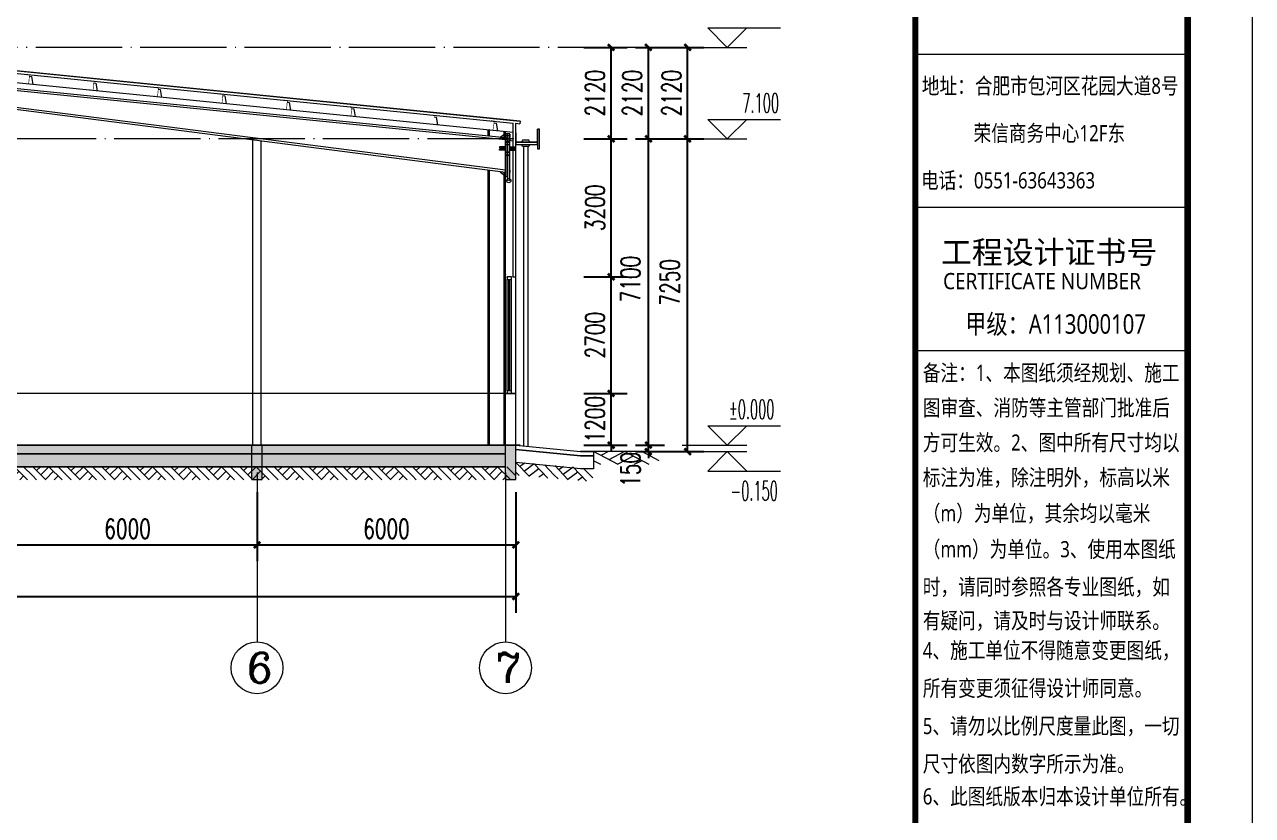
# Model space of a CAD drawing. Header units: inches. Extents: x -3733042 to -3450527, y 579159 to 997713.
# Drawn here: x -3478988 to -3450527, y 624994 to 643325 of the extents above; entities that cross this region are included whole.
import ezdxf
from ezdxf.enums import TextEntityAlignment as Align

# ---------------------------------------------------------------- set-up
doc = ezdxf.new("R2010")
doc.units = ezdxf.units.IN
doc.header["$LTSCALE"] = 1000
doc.header["$MEASUREMENT"] = 0
doc.linetypes.add('DOTE', pattern=[2.42, 2, -0.2, 0.02, -0.2])
doc.layers.get('0').update_dxf_attribs({"lineweight": 18})
for name, color, linetype, lineweight in [('0-TK', 4, 'Continuous', 18), ('114', 2, 'Continuous', 18), ('14', 2, 'Continuous', 18), ('AXIS', 30, 'Continuous', 18), ('AXIS_TEXT', 7, 'Continuous', 18), ('DIM_ELEV', 3, 'Continuous', 18), ('DOTE', 14, 'DOTE', 18), ('PUB_DIM', 3, 'Continuous', 18), ('PUB_HATCH', 8, 'Continuous', 18), ('PUB_TEXT', 7, 'Continuous', 18), ('PUB_TITLE', 153, 'Continuous', 18), ('SURFACE', 255, 'Continuous', 18), ('WALL', 6, 'Continuous', 18), ('WINDOW', 4, 'Continuous', 18), ('地漏雨水管', 41, 'Continuous', 18), ('填充', 8, 'Continuous', 18), ('墙线__粗线', 7, 'Continuous', 18), ('柱子', 3, 'Continuous', 18)]:
    doc.layers.add(name, color=color, linetype=linetype, lineweight=lineweight)
doc.styles.add('-黑体', font='', dxfattribs={"width": 0.7})
doc.styles.add('_TCH_AXIS', font='complex.shx', dxfattribs={"bigfont": 'gbcbig.shx'})
doc.styles.add('_TCH_DIM', font='simplex.shx', dxfattribs={"width": 0.7, "bigfont": 'gbcbig.shx'})
doc.styles.add('_TCH_DIM_T3', font='simplex.shx', dxfattribs={"width": 0.705882, "bigfont": 'gbcbig.shx'})
doc.styles.add('COMPLEX', font='complex.shx')
doc.styles.get('-黑体').set_extended_font_data('微软雅黑')
doc.dimstyles.new('_TCH_ARCH&&150', dxfattribs={"dimtxt": 446.25, "dimasz": 150, "dimexe": 375, "dimexo": 450, "dimgap": 150, "dimtad": 1, "dimdec": 0, "dimzin": 0, "dimdsep": 46, "dimtxsty": '_TCH_DIM_T3', "dimblk": 'ARCHTICK', "dimcen": 0.09, "dimdle": 300, "dimclrt": 7, "dimazin": 2, "dimtfac": 1, "dimtdec": 0, "dimtix": 1, "dimtmove": 2, "dimatfit": 3, "dimfxl": 1, "dimtolj": 1, "dimarcsym": 0})

# ---------------------------------------------------------------- blocks, each defined once
blk = doc.blocks.new('_ArchTick_2')
at = {"color": 0, "linetype": 'ByBlock'}
blk.add_lwpolyline([(-0.5, -0.5, 0.4, 0.4, 0), (0.5, 0.5, 0.4, 0.4, 0)], format="xyseb", dxfattribs=at)
blk = doc.blocks.new('*X181')
at = {"layer": 'PUB_DIM', "color": 0, "lineweight": -2}
for p, q in [((-3464826, 642796), (-3464154, 642796)), ((-3464529, 640676), (-3464529, 642796)), ((-3464826, 640676), (-3464154, 640676))]:
    blk.add_line(p, q, dxfattribs=at)
at = {"layer": 'PUB_DIM', "color": 0, "lineweight": -2, "xscale": 150, "yscale": 150, "zscale": 150}
for p, rotation in [((-3464529, 642796), 90), ((-3464529, 640676), 270)]:
    blk.add_blockref('_ArchTick_2', p, dxfattribs=dict(at, rotation=rotation))
at = {"layer": 'PUB_DIM', "color": 7, "insert": (-3464902, 641736), "char_height": 446.2, "width": 1530, "attachment_point": 5, "rotation": 90, "style": '_TCH_DIM_T3'}
blk.add_mtext('2120', dxfattribs=at)
blk = doc.blocks.new('_ARCHTICK')
at = {"color": 0, "linetype": 'ByBlock', "const_width": 0.4}
blk.add_lwpolyline([(-0.5, -0.5), (0.5, 0.5)], dxfattribs=at)
blk = doc.blocks.new('*X182')
at = {"layer": 'PUB_DIM', "color": 0, "lineweight": -2}
for p, q in [((-3464826, 640676), (-3464154, 640676)), ((-3464529, 633576), (-3464529, 640676)), ((-3464826, 633576), (-3464154, 633576))]:
    blk.add_line(p, q, dxfattribs=at)
at = {"layer": 'PUB_DIM', "color": 0, "lineweight": -2, "xscale": 150, "yscale": 150, "zscale": 150}
for p, rotation in [((-3464529, 640676), 90), ((-3464529, 633576), 270)]:
    blk.add_blockref('_ArchTick_2', p, dxfattribs=dict(at, rotation=rotation))
at = {"layer": 'PUB_DIM', "color": 7, "insert": (-3464942, 637426), "char_height": 446.2, "width": 1530, "attachment_point": 5, "rotation": 90, "style": '_TCH_DIM_T3'}
blk.add_mtext('7100', dxfattribs=at)
blk = doc.blocks.new('*X183')
at = {"layer": 'PUB_DIM', "color": 0, "lineweight": -2}
for p, q in [((-3464826, 633576), (-3464154, 633576)), ((-3464529, 633576), (-3464529, 633726)), ((-3464529, 633426), (-3464529, 633576)), ((-3464826, 633426), (-3464154, 633426)), ((-3464529, 633426), (-3464529, 633276))]:
    blk.add_line(p, q, dxfattribs=at)
at = {"layer": 'PUB_DIM', "color": 0, "lineweight": -2, "xscale": 150, "yscale": 150, "zscale": 150}
for p, rotation in [((-3464529, 633576), 270), ((-3464529, 633426), 90)]:
    blk.add_blockref('_ArchTick_2', p, dxfattribs=dict(at, rotation=rotation))
at = {"layer": 'PUB_DIM', "color": 7, "insert": (-3464942, 633014), "char_height": 446.2, "width": 1035, "attachment_point": 5, "rotation": 90, "style": '_TCH_DIM_T3'}
blk.add_mtext('150', dxfattribs=at)
blk = doc.blocks.new('*X184')
at = {"layer": 'PUB_DIM', "color": 0, "lineweight": -2}
for p, q in [((-3464504, 640676), (-3463244, 640676)), ((-3463619, 633426), (-3463619, 640676)), ((-3464504, 633426), (-3463244, 633426))]:
    blk.add_line(p, q, dxfattribs=at)
at = {"layer": 'PUB_DIM', "color": 0, "lineweight": -2, "xscale": 150, "yscale": 150, "zscale": 150}
for p, rotation in [((-3463619, 640676), 90), ((-3463619, 633426), 270)]:
    blk.add_blockref('_ArchTick_2', p, dxfattribs=dict(at, rotation=rotation))
at = {"layer": 'PUB_DIM', "color": 7, "insert": (-3464032, 637351), "char_height": 446.2, "width": 1620, "attachment_point": 5, "rotation": 90, "style": '_TCH_DIM_T3'}
blk.add_mtext('7250', dxfattribs=at)
blk = doc.blocks.new('*X185')
at = {"layer": 'PUB_DIM', "color": 0, "lineweight": -2}
for p, q in [((-3464504, 642796), (-3463244, 642796)), ((-3463619, 640676), (-3463619, 642796)), ((-3464504, 640676), (-3463244, 640676))]:
    blk.add_line(p, q, dxfattribs=at)
at = {"layer": 'PUB_DIM', "color": 0, "lineweight": -2, "xscale": 150, "yscale": 150, "zscale": 150}
for p, rotation in [((-3463619, 642796), 90), ((-3463619, 640676), 270)]:
    blk.add_blockref('_ArchTick_2', p, dxfattribs=dict(at, rotation=rotation))
at = {"layer": 'PUB_DIM', "color": 7, "insert": (-3463992, 641736), "char_height": 446.2, "width": 1530, "attachment_point": 5, "rotation": 90, "style": '_TCH_DIM_T3'}
blk.add_mtext('2120', dxfattribs=at)
blk = doc.blocks.new('*X190')
at = {"layer": 'PUB_DIM', "color": 0, "lineweight": -2}
for p, q in [((-3466022, 634776), (-3465017, 634776)), ((-3465392, 634776), (-3465392, 634926)), ((-3465392, 633576), (-3465392, 634776)), ((-3466022, 633576), (-3465017, 633576)), ((-3465392, 633576), (-3465392, 633426))]:
    blk.add_line(p, q, dxfattribs=at)
at = {"layer": 'PUB_DIM', "color": 0, "lineweight": -2, "xscale": 150, "yscale": 150, "zscale": 150}
for p, rotation in [((-3465392, 634776), 270), ((-3465392, 633576), 90)]:
    blk.add_blockref('_ArchTick_2', p, dxfattribs=dict(at, rotation=rotation))
at = {"layer": 'PUB_DIM', "color": 7, "insert": (-3465766, 634176), "char_height": 446.2, "width": 1530, "attachment_point": 5, "rotation": 90, "style": '_TCH_DIM_T3'}
blk.add_mtext('1200', dxfattribs=at)
blk = doc.blocks.new('*X191')
at = {"layer": 'PUB_DIM', "color": 0, "lineweight": -2}
for p, q in [((-3466022, 637476), (-3465017, 637476)), ((-3465392, 634776), (-3465392, 637476)), ((-3466022, 634776), (-3465017, 634776))]:
    blk.add_line(p, q, dxfattribs=at)
at = {"layer": 'PUB_DIM', "color": 0, "lineweight": -2, "xscale": 150, "yscale": 150, "zscale": 150}
for p, rotation in [((-3465392, 637476), 90), ((-3465392, 634776), 270)]:
    blk.add_blockref('_ArchTick_2', p, dxfattribs=dict(at, rotation=rotation))
at = {"layer": 'PUB_DIM', "color": 7, "insert": (-3465766, 636126), "char_height": 446.2, "width": 1665, "attachment_point": 5, "rotation": 90, "style": '_TCH_DIM_T3'}
blk.add_mtext('2700', dxfattribs=at)
blk = doc.blocks.new('*X192')
at = {"layer": 'PUB_DIM', "color": 0, "lineweight": -2}
for p, q in [((-3466022, 640676), (-3465017, 640676)), ((-3465392, 637476), (-3465392, 640676)), ((-3466022, 637476), (-3465017, 637476))]:
    blk.add_line(p, q, dxfattribs=at)
at = {"layer": 'PUB_DIM', "color": 0, "lineweight": -2, "xscale": 150, "yscale": 150, "zscale": 150}
for p, rotation in [((-3465392, 640676), 90), ((-3465392, 637476), 270)]:
    blk.add_blockref('_ArchTick_2', p, dxfattribs=dict(at, rotation=rotation))
at = {"layer": 'PUB_DIM', "color": 7, "insert": (-3465766, 639076), "char_height": 446.2, "width": 1620, "attachment_point": 5, "rotation": 90, "style": '_TCH_DIM_T3'}
blk.add_mtext('3200', dxfattribs=at)
blk = doc.blocks.new('*X193')
at = {"layer": 'PUB_DIM', "color": 0, "lineweight": -2}
for p, q in [((-3466022, 642796), (-3465017, 642796)), ((-3465392, 640676), (-3465392, 642796)), ((-3466022, 640676), (-3465017, 640676))]:
    blk.add_line(p, q, dxfattribs=at)
at = {"layer": 'PUB_DIM', "color": 0, "lineweight": -2, "xscale": 150, "yscale": 150, "zscale": 150}
for p, rotation in [((-3465392, 642796), 90), ((-3465392, 640676), 270)]:
    blk.add_blockref('_ArchTick_2', p, dxfattribs=dict(at, rotation=rotation))
at = {"layer": 'PUB_DIM', "color": 7, "insert": (-3465766, 641736), "char_height": 446.2, "width": 1530, "attachment_point": 5, "rotation": 90, "style": '_TCH_DIM_T3'}
blk.add_mtext('2120', dxfattribs=at)
blk = doc.blocks.new('*X203')
at = {"layer": 'AXIS', "color": 0, "lineweight": -2}
for p, q in [((-3479600, 632489), (-3479600, 630891)), ((-3473600, 632489), (-3473600, 630891)), ((-3479600, 631266), (-3473600, 631266))]:
    blk.add_line(p, q, dxfattribs=at)
at = {"layer": 'AXIS', "color": 0, "lineweight": -2, "xscale": 150, "yscale": 150, "zscale": 150, "rotation": 180}
blk.add_blockref('_ArchTick_2', (-3479600, 631266), dxfattribs=at)
at = {"layer": 'AXIS', "color": 0, "lineweight": -2, "xscale": 150, "yscale": 150, "zscale": 150}
blk.add_blockref('_ArchTick_2', (-3473600, 631266), dxfattribs=at)
at = {"layer": 'AXIS', "color": 7, "insert": (-3476600, 631639), "char_height": 446.2, "width": 1665, "attachment_point": 5, "style": '_TCH_DIM_T3'}
blk.add_mtext('6000', dxfattribs=at)
blk = doc.blocks.new('*X204')
at = {"layer": 'AXIS', "color": 0, "lineweight": -2}
for p, q in [((-3473600, 632489), (-3473600, 630891)), ((-3467600, 632489), (-3467600, 630891)), ((-3473600, 631266), (-3467600, 631266))]:
    blk.add_line(p, q, dxfattribs=at)
at = {"layer": 'AXIS', "color": 0, "lineweight": -2, "xscale": 150, "yscale": 150, "zscale": 150, "rotation": 180}
blk.add_blockref('_ArchTick_2', (-3473600, 631266), dxfattribs=at)
at = {"layer": 'AXIS', "color": 0, "lineweight": -2, "xscale": 150, "yscale": 150, "zscale": 150}
blk.add_blockref('_ArchTick_2', (-3467600, 631266), dxfattribs=at)
at = {"layer": 'AXIS', "color": 7, "insert": (-3470600, 631639), "char_height": 446.2, "width": 1665, "attachment_point": 5, "style": '_TCH_DIM_T3'}
blk.add_mtext('6000', dxfattribs=at)
blk = doc.blocks.new('*X205')
at = {"layer": 'AXIS', "color": 0, "lineweight": -2}
for p, q in [((-3503600, 632489), (-3503600, 629691)), ((-3467600, 632489), (-3467600, 629691)), ((-3503600, 630066), (-3467600, 630066))]:
    blk.add_line(p, q, dxfattribs=at)
at = {"layer": 'AXIS', "color": 0, "lineweight": -2, "xscale": 150, "yscale": 150, "zscale": 150, "rotation": 180}
blk.add_blockref('_ArchTick_2', (-3503600, 630066), dxfattribs=at)
at = {"layer": 'AXIS', "color": 0, "lineweight": -2, "xscale": 150, "yscale": 150, "zscale": 150}
blk.add_blockref('_ArchTick_2', (-3467600, 630066), dxfattribs=at)
at = {"layer": 'AXIS', "color": 7, "insert": (-3485600, 630439), "char_height": 446.2, "width": 2070, "attachment_point": 5, "style": '_TCH_DIM_T3'}
blk.add_mtext('36000', dxfattribs=at)
blk = doc.blocks.new('_AXISO')
blk.add_circle((0, 0), 0.5)
at = {"layer": 'AXIS_TEXT', "style": 'COMPLEX', "width": 1.04167}
blk.add_attdef('A', (-0.25, -0.28), '', height=0.56, dxfattribs=at)
blk = doc.blocks.new('$LinePat$素土夯实')
at = {"color": 0}
for p, q in [((0, -210), (210, 0)), ((120, -300), (420, 0)), ((420, 0), (608, -188)), ((495, -300), (795, 0)), ((615, 0), (705, -90)), ((315, -105), (502, -293)), ((210, -210), (300, -300)), ((705, -300), (795, -210))]:
    blk.add_line(p, q, dxfattribs=at)

msp = doc.modelspace()

# ---------------------------------------------------------------- hatches: boundary and pattern name
at = {"layer": 'PUB_HATCH'}
h = msp.add_hatch(dxfattribs=at)
h.set_pattern_fill('SACNCR', color=256, scale=100, style=0)
h.paths.add_polyline_path([(-3467839.5, 633576.1), (-3503359.5, 633576.1), (-3503359.5, 633376.1), (-3467839.5, 633376.1)], flags=0)
for points in [[(-3473480.1, 632777.2), (-3473480.1, 633576.1), (-3473720.1, 633576.1), (-3473720.1, 632777.2)], [(-3467600.7, 632777.2), (-3467600.7, 633576.1), (-3467840.7, 633576.1), (-3467840.7, 632777.2)]]:
    msp.add_hatch(color=256, dxfattribs=at).paths.add_polyline_path(points, flags=0)
h = msp.add_hatch(dxfattribs=at)
h.set_pattern_fill('砂石碎砖', color=256, style=0, pattern_type=0)
h.set_pattern_definition([(50, (0, 0), (-186.34971, 695.46659), [75, -825]), (355, (0, 0), (267.26018, 716.67073), [60, -660]), (100.4514, (59.8, -5.2), (-786.41672, 437.6628), [63.74019, -701.14211]), (46.1842, (0, 200), (-209.48093, 1059.48937), [112.5, -1237.5]), (96.6356, (88.9, 186.2), (-1133.32098, 733.54178), [95.6103, -1051.713]), (351.1842, (0, 200), (934.66195, 974.1186), [90, -990]), (21, (100, 150), (174.18377, 698.61292), [75, -825]), (326, (100, 150), (581.19988, 497.24404), [60, -660]), (71.4514, (149.74, 116.45), (-475.63243, 764.0509), [63.74019, -701.14211])])
h.paths.add_polyline_path([(-3467839.5, 633376.1), (-3503359.5, 633376.1), (-3503359.5, 633076.1), (-3467839.5, 633076.1)], flags=0)

# ---------------------------------------------------------------- linework, layer by layer
for p, q in [((-3478875.8, 642125.2), (-3478829.2, 642118.7)), ((-3478829.2, 642118.7), (-3478799.5, 641935.6)), ((-3477382.6, 641975.8), (-3477336, 641969.2)), ((-3477336, 641969.2), (-3477306.4, 641786.2)), ((-3475888.2, 641826.4), (-3475841.6, 641819.8)), ((-3475841.6, 641819.8), (-3475812, 641636.7)), ((-3474393.8, 641676.9), (-3474347.2, 641670.3)), ((-3474347.2, 641670.3), (-3474317.5, 641487.3)), ((-3472899.4, 641527.5), (-3472852.8, 641520.9)), ((-3472852.8, 641520.9), (-3472823.1, 641337.8)), ((-3471404.9, 641378), (-3471358.3, 641371.5)), ((-3471358.3, 641371.5), (-3471328.7, 641188.4)), ((-3469490.9, 641187.1), (-3469444.3, 641180.5)), ((-3469444.3, 641180.5), (-3469414.7, 640997.4)), ((-3468104.8, 641048.9), (-3468058.2, 641042.3)), ((-3468058.2, 641042.3), (-3468028.5, 640859.3))]:
    msp.add_line(p, q)
for points in [[(-3478948.7, 642151.9, 14, 14, 0), (-3478946.7, 642171.8, 14, 14, 0), (-3478872, 642164.4, 14, 14, 0), (-3478893.9, 641945.5, 14, 14, 0), (-3478968.6, 641952.9, 14, 14, 0), (-3478966.6, 641972.8, 14, 14, 0)], [(-3477455.5, 642002.5, 14, 14, 0), (-3477453.5, 642022.4, 14, 14, 0), (-3477378.9, 642014.9, 14, 14, 0), (-3477400.8, 641796, 14, 14, 0), (-3477475.4, 641803.5, 14, 14, 0), (-3477473.4, 641823.4, 14, 14, 0)], [(-3475961.1, 641853.1, 14, 14, 0), (-3475959.1, 641873, 14, 14, 0), (-3475884.5, 641865.5, 14, 14, 0), (-3475906.4, 641646.6, 14, 14, 0), (-3475981, 641654.1, 14, 14, 0), (-3475979, 641674, 14, 14, 0)], [(-3474466.7, 641703.6, 14, 14, 0), (-3474464.7, 641723.5, 14, 14, 0), (-3474390, 641716.1, 14, 14, 0), (-3474411.9, 641497.2, 14, 14, 0), (-3474486.6, 641504.6, 14, 14, 0), (-3474484.6, 641524.5, 14, 14, 0)], [(-3472972.2, 641554.2, 14, 14, 0), (-3472970.3, 641574.1, 14, 14, 0), (-3472895.6, 641566.6, 14, 14, 0), (-3472917.5, 641347.7, 14, 14, 0), (-3472992.1, 641355.2, 14, 14, 0), (-3472990.2, 641375.1, 14, 14, 0)], [(-3471477.8, 641404.7, 14, 14, 0), (-3471475.8, 641424.6, 14, 14, 0), (-3471401.2, 641417.2, 14, 14, 0), (-3471423.1, 641198.3, 14, 14, 0), (-3471497.7, 641205.7, 14, 14, 0), (-3471495.7, 641225.6, 14, 14, 0)], [(-3468176.2, 641078.5, 14, 14, 0), (-3468173.2, 641098.3, 14, 14, 0), (-3468099, 641087.1, 14, 14, 0), (-3468131.8, 640869.6, 14, 14, 0), (-3468205.9, 640880.7, 14, 14, 0), (-3468203, 640900.5, 14, 14, 0)], [(-3467680.7, 637526.1, 14, 14, 0), (-3467660.7, 637526.1, 14, 14, 0), (-3467660.7, 637476.1, 14, 14, 0), (-3467840.7, 637476.1, 14, 14, 0), (-3467840.7, 637526.1, 14, 14, 0), (-3467820.7, 637526.1, 14, 14, 0)]]:
    msp.add_lwpolyline(points, format="xyseb")
at = {"layer": '0-TK'}
for p, q in [((-3458341, 642639), (-3452026.8, 642639)), ((-3458341, 639093.8), (-3452026.8, 639093.8)), ((-3458341, 639093.8), (-3452026.8, 639093.8)), ((-3458341, 635767.3), (-3452026.8, 635767.3))]:
    msp.add_line(p, q, dxfattribs=at)
msp.add_lwpolyline([(-3458341, 594512.6, 144, 144, 0), (-3458341, 654512.6, 144, 144, 0)], format="xyseb", dxfattribs=at)
at = {"layer": '114', "color": 1}
for points in [[(-3467740.7, 640749.6, 35, 35, 0), (-3467840.7, 640749.6, 35, 35, 0)], [(-3467740.7, 640609.5, 35, 35, 0), (-3467840.7, 640609.5, 35, 35, 0)], [(-3467740.7, 640593.6, 35, 35, 0), (-3467840.7, 640593.6, 35, 35, 0)], [(-3467740.7, 640539.5, 35, 35, 0), (-3467840.7, 640539.5, 35, 35, 0)], [(-3467740.7, 640366.3, 35, 35, 0), (-3467840.7, 640366.3, 35, 35, 0)], [(-3467740.7, 640296.3, 35, 35, 0), (-3467840.7, 640296.3, 35, 35, 0)]]:
    msp.add_lwpolyline(points, format="xyseb", dxfattribs=at)
at = {"layer": '14'}
for p, q in [((-3467840.7, 640789.6), (-3467965.6, 640710.8)), ((-3467965.6, 640710.8), (-3467860.7, 640705.6)), ((-3467860.7, 640705.6), (-3467840.7, 640724.6)), ((-3467840.7, 640793.7), (-3467840.7, 639807)), ((-3467790.7, 640793.7), (-3467840.7, 640793.7)), ((-3467840.7, 640724.6), (-3467840.7, 640789.6)), ((-3467790.7, 639807), (-3467790.7, 640793.7)), ((-3467790.7, 640793.7), (-3467790.7, 639707)), ((-3467740.7, 640793.7), (-3467790.7, 640793.7)), ((-3467740.7, 639707), (-3467740.7, 640793.7)), ((-3467740.7, 640784.6), (-3467740.7, 640719.6)), ((-3467740.7, 640699.6), (-3467740.7, 640649.5)), ((-3467975.7, 640494.5), (-3467975.7, 640469.5)), ((-3467840.7, 640494.5), (-3467975.7, 640494.5)), ((-3467975.7, 640469.5), (-3467840.7, 640469.5)), ((-3467975.7, 640436.3), (-3467840.7, 640436.3)), ((-3467975.7, 640411.3), (-3467975.7, 640436.3)), ((-3467840.7, 640411.3), (-3467975.7, 640411.3)), ((-3467840.7, 640469.5), (-3467840.7, 640494.5)), ((-3467840.7, 640436.3), (-3467840.7, 640411.3)), ((-3467740.7, 640469.5), (-3467740.7, 640494.5)), ((-3467740.7, 640494.5), (-3467605.7, 640494.5)), ((-3467740.7, 640469.5), (-3467740.7, 640494.5)), ((-3467605.7, 640469.5), (-3467740.7, 640469.5)), ((-3467740.7, 640436.3), (-3467740.7, 640411.3)), ((-3467605.7, 640436.3), (-3467740.7, 640436.3)), ((-3467740.7, 640411.3), (-3467605.7, 640411.3)), ((-3467605.7, 640494.5), (-3467605.7, 640469.5)), ((-3467860.6, 639898.9), (-3467965.2, 639908.6)), ((-3467965.2, 639908.6), (-3467840.7, 639812)), ((-3467840.7, 639877), (-3467860.6, 639898.9)), ((-3467840.7, 639812), (-3467840.7, 639877)), ((-3467740.7, 639947.1), (-3467740.7, 639897.1)), ((-3467840.7, 639807), (-3467790.7, 639807))]:
    msp.add_line(p, q, dxfattribs=at)
msp.add_lwpolyline([(-3467790.7, 639707, 22.5, 22.5, 0), (-3467740.7, 639707, 22.5, 22.5, 0)], format="xyseb", dxfattribs=at)
at = {"layer": 'AXIS'}
for p, q in [((-3473600.1, 632939.3), (-3473600.1, 629015.9)), ((-3467840.1, 632939.3), (-3467840.1, 629015.9))]:
    msp.add_line(p, q, dxfattribs=at)
at = {"layer": 'DIM_ELEV'}
for p, q in [((-3462699.1, 642796.2), (-3463149.1, 643246.2)), ((-3463149.1, 643246.2), (-3461464.9, 643246.2)), ((-3462699.1, 642796.2), (-3462249.1, 643246.2)), ((-3463749.1, 642796.2), (-3462249.1, 642796.2)), ((-3462699.1, 640676.1), (-3463149.1, 641126.1)), ((-3463149.1, 641126.1), (-3461464.9, 641126.1)), ((-3462699.1, 640676.1), (-3462249.1, 641126.1)), ((-3463749.1, 640676.1), (-3462249.1, 640676.1)), ((-3462699.1, 633576.1), (-3463149.1, 634026.1)), ((-3463149.1, 634026.1), (-3461464.9, 634026.1)), ((-3462699.1, 633576.1), (-3462249.1, 634026.1)), ((-3463749.1, 633576.1), (-3462249.1, 633576.1)), ((-3463749.1, 633426.1), (-3462249.1, 633426.1)), ((-3462699.1, 633426.1), (-3463149.1, 632976.1)), ((-3462699.1, 633426.1), (-3462249.1, 632976.1)), ((-3463149.1, 632976.1), (-3461464.9, 632976.1))]:
    msp.add_line(p, q, dxfattribs=at)
at = {"layer": 'DOTE'}
for p, q in [((-3464628.4, 642796.2), (-3508096.2, 642796.2)), ((-3464628.4, 642796.2), (-3508096.2, 642796.2)), ((-3467650.8, 640676.1), (-3508096.2, 640676.1)), ((-3467504.2, 633576.1), (-3508096.2, 633576.1))]:
    msp.add_line(p, q, dxfattribs=at)
at = {"layer": 'PUB_TITLE'}
msp.add_lwpolyline([(-3561976.8, 593012.6), (-3450526.8, 593012.6), (-3450526.8, 656012.6), (-3561976.8, 656012.6)], close=True, dxfattribs=at)
msp.add_lwpolyline([(-3558226.8, 594512.6, 150, 150, 0), (-3452026.8, 594512.6, 150, 150, 0), (-3452026.8, 654512.6, 150, 150, 0), (-3558226.8, 654512.6, 150, 150, 0)], format="xyseb", close=True, dxfattribs=at)
at = {"layer": 'SURFACE'}
for p, q in [((-3468240.7, 640740.2), (-3468240.7, 640880)), ((-3468210.7, 640737.2), (-3468210.7, 640877)), ((-3467870.7, 640703.2), (-3467870.7, 640843)), ((-3467840.7, 637816.1), (-3467840.7, 640840)), ((-3473700.1, 633576.1), (-3473700.1, 640648.6)), ((-3473500.1, 633576.1), (-3473500.1, 640622.9)), ((-3468240.7, 637816.1), (-3468240.7, 639954.1)), ((-3468210.7, 637816.1), (-3468210.7, 639949.8)), ((-3467870.7, 637816.1), (-3467870.7, 639901)), ((-3468240.7, 633576.1), (-3468240.7, 637816.1)), ((-3468210.7, 633576.1), (-3468210.7, 637816.1)), ((-3467870.7, 633576.1), (-3467870.7, 637816.1)), ((-3467840.7, 633576.1), (-3467840.7, 637816.1)), ((-3473700.1, 633576.1), (-3473500.1, 633576.1))]:
    msp.add_line(p, q, dxfattribs=at)
for points in [[(-3467499.5, 641087.2), (-3485599.5, 642897.2), (-3503699.5, 641087.2)], [(-3467659.5, 640822), (-3485599.5, 642616), (-3503539.5, 640822)], [(-3467600.7, 634776.1), (-3467600.7, 637476.1)], [(-3464281.7, 633426.1), (-3466099.5, 633426.1)]]:
    msp.add_lwpolyline(points, dxfattribs=at)
msp.add_lwpolyline([(-3485800.1, 633576.1), (-3467600.7, 633576.1), (-3467600.7, 634776.1), (-3485800.1, 634776.1)], close=True, dxfattribs=at)
at = {"layer": 'WALL'}
for p, q in [((-3485599.5, 642897.2), (-3467659.5, 641103.2)), ((-3485599.5, 642836.9), (-3467660.7, 641043)), ((-3467660.7, 641103.2), (-3467500.7, 641087.2)), ((-3467660.7, 637476.1), (-3467660.7, 641043)), ((-3467600.7, 637476.1), (-3467600.7, 641036.9)), ((-3467600.7, 641036.9), (-3467506.7, 641027.4)), ((-3467500.7, 641087.2), (-3467506.7, 641027.4)), ((-3467660.7, 637476.1), (-3467600.7, 637476.1)), ((-3467840.7, 633576.1), (-3467840.7, 634776.1)), ((-3467840.7, 634776.1), (-3467600.7, 634776.1)), ((-3467600.7, 633576.1), (-3467600.7, 634776.1)), ((-3491359.5, 633576.1), (-3467839.5, 633576.1)), ((-3473720.1, 632777.2), (-3473720.1, 633576.1)), ((-3473720.1, 633576.1), (-3473480.1, 633576.1)), ((-3473480.1, 632777.2), (-3473480.1, 633576.1)), ((-3467840.7, 632777.2), (-3467840.7, 633576.1)), ((-3467840.7, 633576.1), (-3467600.7, 633576.1)), ((-3467600.7, 632777.2), (-3467600.7, 633576.1)), ((-3473720.1, 632777.2), (-3473480.1, 632777.2)), ((-3467840.7, 632777.2), (-3467600.7, 632777.2))]:
    msp.add_line(p, q, dxfattribs=at)
for points in [[(-3467600.7, 640816), (-3467600.7, 640597.2), (-3467100.7, 640597.2), (-3467100.7, 640897.2)], [(-3467839.5, 633376.1), (-3503359.5, 633376.1)], [(-3467839.5, 633076.1), (-3503359.5, 633076.1)]]:
    msp.add_lwpolyline(points, dxfattribs=at)
for points in [[(-3467100.7, 640897.2), (-3467100.7, 640447.2), (-3467050.7, 640447.2), (-3467050.7, 640897.2)], [(-3467100.7, 640597.2), (-3467600.7, 640597.2), (-3467600.7, 640547.2), (-3467100.7, 640547.2)], [(-3467839.5, 633576.1), (-3503359.5, 633576.1), (-3503359.5, 633376.1), (-3467839.5, 633376.1)], [(-3465799.5, 633326.1), (-3466099.5, 633326.1), (-3467599.5, 633476.1), (-3467599.5, 633576.1), (-3466099.5, 633426.1), (-3465799.5, 633426.1)], [(-3467839.5, 633376.1), (-3503359.5, 633376.1), (-3503359.5, 633076.1), (-3467839.5, 633076.1)], [(-3467599.5, 633476.1), (-3466099.5, 633326.1), (-3465799.5, 633326.1), (-3465799.5, 633026.1), (-3466099.5, 633026.1), (-3467599.5, 633176.1)]]:
    msp.add_lwpolyline(points, close=True, dxfattribs=at)
at = {"layer": 'WINDOW'}
for p, q in [((-3467800.7, 634836.1), (-3467800.7, 637416.1)), ((-3467760.7, 634836.1), (-3467760.7, 637416.1)), ((-3467740.7, 634836.1), (-3467740.7, 637416.1)), ((-3467700.7, 634836.1), (-3467700.7, 637416.1))]:
    msp.add_line(p, q, dxfattribs=at)
for points in [[(-3467700.7, 637416.1), (-3467700.7, 637476.1), (-3467800.7, 637476.1), (-3467800.7, 637416.1)], [(-3467700.7, 634776.1), (-3467700.7, 634836.1), (-3467800.7, 634836.1), (-3467800.7, 634776.1)]]:
    msp.add_lwpolyline(points, close=True, dxfattribs=at)
at = {"layer": '地漏雨水管'}
for p, q in [((-3467448.4, 640497.2), (-3467468.1, 640547.2)), ((-3467298.4, 640497.2), (-3467448.4, 640497.2)), ((-3467423.4, 640497.2), (-3467423.4, 636276.1)), ((-3467323.4, 640497.2), (-3467323.4, 636276.1)), ((-3467276.4, 640547.2), (-3467298.4, 640497.2)), ((-3467423.4, 636276.1), (-3467423.4, 633558.4)), ((-3467323.4, 636276.1), (-3467323.4, 633548.4))]:
    msp.add_line(p, q, dxfattribs=at)
msp.add_lwpolyline([(-3467276.4, 640597.2), (-3467298.4, 640647.3), (-3467448.4, 640647.3), (-3467470.4, 640597.2)], dxfattribs=at)
at = {"layer": '填充'}
for points in [[(-3467660.7, 640676.1), (-3467840.7, 640700.2)], [(-3467600.7, 640676.1), (-3467600.7, 640676.2)], [(-3467660.7, 640625.9), (-3467840.7, 640649.9)], [(-3467600.7, 640625.9), (-3467600.7, 640625.9)]]:
    msp.add_lwpolyline(points, dxfattribs=at)
at = {"layer": '墙线__粗线'}
msp.add_circle((-3467765.7, 639707), 50, dxfattribs=at)
at = {"layer": '柱子'}
for p, q in [((-3467840.7, 640700.2), (-3482190, 642143.3)), ((-3467840.7, 640649.9), (-3482190, 642093.1)), ((-3467840.7, 639947.2), (-3482225, 641793)), ((-3467840.7, 639896.7), (-3482225, 641742.5))]:
    msp.add_line(p, q, dxfattribs=at)
msp.add_lwpolyline([(-3467740.7, 639707, 22.5, 22.5, 0), (-3467790.8, 639707, 22.5, 22.5, 0)], format="xyseb", dxfattribs=at)

# ---------------------------------------------------------------- block references
at = {"layer": 'AXIS'}
ref = msp.add_blockref('_AXISO', (-3473600.1, 628415.9), dxfattribs=dict(at, xscale=1200, yscale=1200, zscale=1200))
ref.add_attrib('A', '6', (-3473833.1, 628066.4), dxfattribs={"layer": 'AXIS_TEXT', "height": 698.9, "style": '_TCH_AXIS'})
ref = msp.add_blockref('_AXISO', (-3467840.1, 628415.9), dxfattribs=dict(at, xscale=1200, yscale=1200, zscale=1200))
ref.add_attrib('A', '7', (-3468073.1, 628066.4), dxfattribs={"layer": 'AXIS_TEXT', "height": 698.9, "style": '_TCH_AXIS'})
at = {"layer": 'PUB_HATCH'}
for p, xscale in [((-3464281.7, 633426.1), -1.909082836899446), ((-3478799.5, 633076.1), -1.006289308173611), ((-3477999.5, 633076.1), -1.006289308173611), ((-3477199.5, 633076.1), -1.006289308173611), ((-3476399.5, 633076.1), -1.006289308173611), ((-3475599.5, 633076.1), -1.006289308173611), ((-3474799.5, 633076.1), -1.006289308173611), ((-3473999.5, 633076.1), -1.006289308173611), ((-3473199.5, 633076.1), -1.006289308173611), ((-3472399.5, 633076.1), -1.006289308173611), ((-3471599.5, 633076.1), -1.006289308173611), ((-3470799.5, 633076.1), -1.006289308173611), ((-3469999.5, 633076.1), -1.006289308173611), ((-3469199.5, 633076.1), -1.006289308173611), ((-3468399.5, 633076.1), -1.006289308173611), ((-3467599.5, 633076.1), -1.006289308173611)]:
    msp.add_blockref('$LinePat$素土夯实', p, dxfattribs=dict(at, xscale=xscale))
at = {"layer": 'PUB_HATCH', "xscale": -1.136026410801526, "rotation": 355.2200920586783}
for p in [(-3466699.5, 633101.4), (-3465799.5, 633026.1)]:
    msp.add_blockref('$LinePat$素土夯实', p, dxfattribs=at)

# ---------------------------------------------------------------- texts
at = {"style": '-黑体', "width": 0.8}
for s, height, p in [('地址：合肥市包河区花园大道8号', 375, (-3458190.6, 641717)), ('荣信商务中心12F东', 375, (-3456991.7, 640619.9)), ('电话：0551-63643363', 375, (-3458210.3, 639526.6)), ('甲级：A113000107', 450, (-3457183.8, 636159.5))]:
    msp.add_text(s, height=height, dxfattribs=at).set_placement(p)
at = {"style": '-黑体'}
msp.add_text('工程设计证书号', height=525, dxfattribs=at).set_placement((-3457746.1, 637784.8))
at = {"style": '-黑体', "width": 0.8}
for s, p in [('备注：1、本图纸须经规划、施工', (-3458167.8, 635252.8)), ('图审查、消防等主管部门批准后', (-3458167.8, 634444.8)), ('方可生效。2、图中所有尺寸均以', (-3458167.8, 633636.7)), ('标注为准，除注明外，标高以米', (-3458167.8, 632828.7)), ('（m）为单位，其余均以毫米', (-3458167.8, 631997)), ('（mm）为单位。3、使用本图纸', (-3458167.8, 631165.2)), ('时，请同时参照各专业图纸，如', (-3458167.8, 630291.8)), ('有疑问，请及时与设计师联系。', (-3458167.8, 629509.3)), ('4、施工单位不得随意变更图纸，', (-3458167.8, 628821.1)), ('所有变更须征得设计师同意。', (-3458167.8, 627944)), ('5、请勿以比例尺度量此图，一切', (-3458167.8, 627066.8)), ('尺寸依图内数字所示为准。', (-3458167.8, 626189.6)), ('6、此图纸版本归本设计单位所有。', (-3458167.8, 625435.1))]:
    msp.add_text(s, height=375, dxfattribs=at).set_placement(p, align=Align.MIDDLE_LEFT)
at = {"insert": (-3457697.5, 637186.3), "char_height": 375, "width": 7140.971, "attachment_point": 7, "style": '-黑体'}
msp.add_mtext('{\\W0.9;CERTIFICATE NUMBER}', dxfattribs=at)
at = {"layer": 'PUB_TEXT', "style": '_TCH_DIM', "width": 0.494118}
for s, p in [('7.100', (-3462349.9, 641283.6)), ('%%P0.000', (-3462664.9, 634183.6)), ('-0.150', (-3462622.9, 632293.6))]:
    msp.add_text(s, height=446.25, dxfattribs=at).set_placement(p)

# ---------------------------------------------------------------- dimensions: what is measured, and where the dimension line sits
at = {"layer": 'AXIS'}
for base, p1, p2, picture, middle in [((-3467600.1, 630065.9), (-3503600.1, 632939.3), (-3467600.1, 632939.3), '*X205', (-3485600.1, 630439)), ((-3473600.1, 631265.9), (-3479600.1, 632939.3), (-3473600.1, 632939.3), '*X203', (-3476600.1, 631639)), ((-3467600.1, 631265.9), (-3473600.1, 632939.3), (-3467600.1, 632939.3), '*X204', (-3470600.1, 631639))]:
    dim = msp.add_linear_dim(base=base, p1=p1, p2=p2, dimstyle='_TCH_ARCH&&150', override={"dimsah": 1, "dimtzin": 0}, dxfattribs=at)
    dim.commit()
    dim.dimension.update_dxf_attribs({"geometry": picture, "text_midpoint": middle})
at = {"layer": 'PUB_DIM'}
for base, p1, p2, picture, middle in [((-3465392.5, 642796.2), (-3466471.9, 640676.1), (-3466471.9, 642796.2), '*X193', (-3465765.6, 641736.2)), ((-3464529.1, 642796.2), (-3465276.4, 640676.1), (-3465276.4, 642796.2), '*X181', (-3464902.2, 641736.2)), ((-3463619.1, 642796.2), (-3464953.9, 640676.1), (-3464953.9, 642796.2), '*X185', (-3463992.3, 641736.2)), ((-3465392.5, 640676.1), (-3466471.9, 637476.1), (-3466471.9, 640676.1), '*X192', (-3465765.6, 639076.1)), ((-3465392.5, 637476.1), (-3466471.9, 634776.1), (-3466471.9, 637476.1), '*X191', (-3465765.6, 636126.1)), ((-3465392.5, 634776.1), (-3466471.9, 633576.1), (-3466471.9, 634776.1), '*X190', (-3465765.6, 634176.1))]:
    dim = msp.add_linear_dim(base=base, p1=p1, p2=p2, angle=90, dimstyle='_TCH_ARCH&&150', override={"dimsah": 1, "dimtzin": 0}, dxfattribs=at)
    dim.commit()
    dim.dimension.update_dxf_attribs({"geometry": picture, "text_midpoint": middle})
for base, p1, p2, picture, middle in [((-3464529.1, 640676.1), (-3465276.4, 633576.1), (-3465276.4, 640676.1), '*X182', (-3464941.6, 637426.1)), ((-3463619.1, 640676.1), (-3464953.9, 633426.1), (-3464953.9, 640676.1), '*X184', (-3464031.6, 637351.1)), ((-3464529.1, 633576.1), (-3465276.4, 633426.1), (-3465276.4, 633576.1), '*X183', (-3464941.6, 633013.6))]:
    dim = msp.add_linear_dim(base=base, p1=p1, p2=p2, angle=90, dimstyle='_TCH_ARCH&&150', override={"dimsah": 1, "dimtzin": 0}, dxfattribs=at)
    dim.commit()
    dim.dimension.update_dxf_attribs({"geometry": picture, "text_midpoint": middle, "dimtype": 160})

doc.saveas('drawing.dxf')
